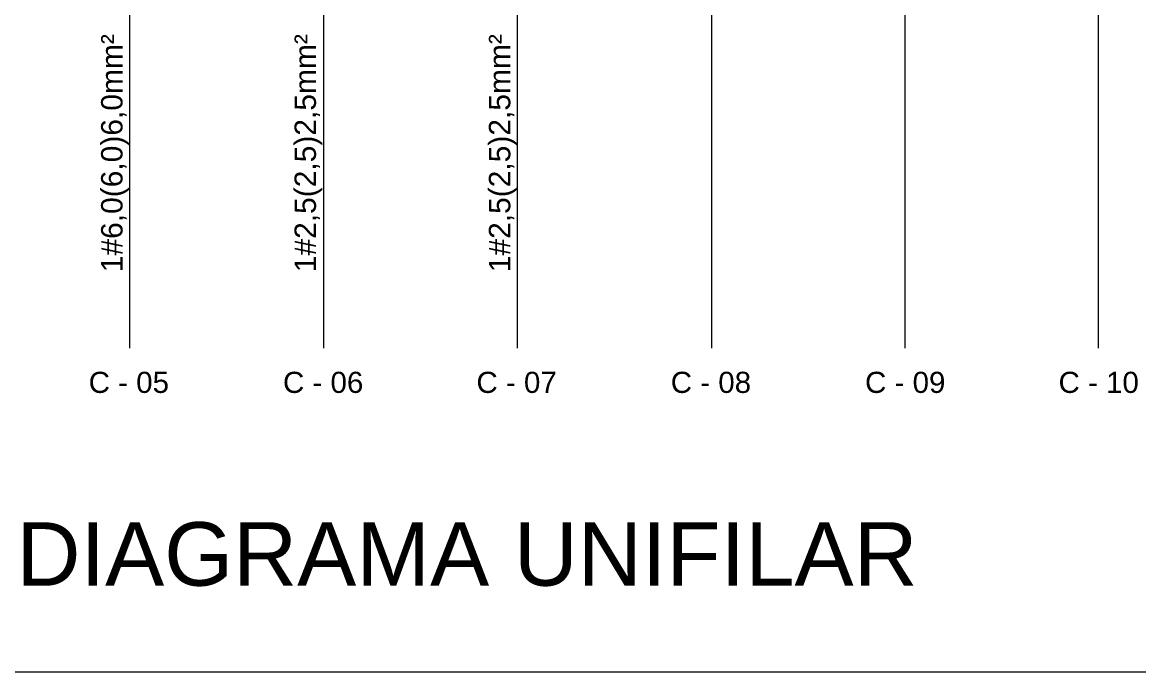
# Model space of a CAD drawing. Header units: millimetres. Extents: x -5 to 184, y -24 to 24.
# Drawn here: x 83.354 to 87.497, y -11.59 to -9.181 of the extents above; entities that cross this region are included whole.
import ezdxf

# ---------------------------------------------------------------- set-up
doc = ezdxf.new("R2010")
doc.units = ezdxf.units.MM
doc.layers.get('0').update_dxf_attribs({"lineweight": 30})
doc.styles.add('Arial0', font='arial.ttf', dxfattribs={"height": 3.14658})

msp = doc.modelspace()

# ---------------------------------------------------------------- linework, layer by layer
at = {"color": 7, "linetype": 'Continuous', "lineweight": 9, "true_color": 0x000007}
for points in [[(83.7522, -10.3894), (83.7522, -8.7189), (83.7522, -8.7189)], [(84.4733, -10.3894), (84.4733, -8.7189), (84.4733, -8.7189)], [(85.1911, -10.3894), (85.1911, -8.7189), (85.1911, -8.7189)], [(85.9123, -10.3894), (85.9123, -8.7189), (85.9123, -8.7189)], [(86.6301, -10.3894), (86.6301, -8.7189), (86.6301, -8.7189)], [(87.3479, -10.3894), (87.3479, -8.7189), (87.3479, -8.7189)]]:
    msp.add_lwpolyline(points, dxfattribs=at)
at = {"color": 5, "linetype": 'Continuous', "lineweight": 9, "true_color": 0x000005}
msp.add_lwpolyline([(81.6417, -11.5902), (88.605, -11.5902), (88.605, -11.5902)], dxfattribs=at)

# ---------------------------------------------------------------- texts
at = {"color": 7, "true_color": 0x000007, "style": 'Arial0'}
for s, p in [('1#6,0(6,0)6,0mm²', (83.7257, -10.1082)), ('1#2,5(2,5)2,5mm²', (84.4435, -10.1082)), ('1#2,5(2,5)2,5mm²', (85.1647, -10.1082))]:
    msp.add_text(s, height=0.079563, rotation=90, dxfattribs=at).set_placement(p)
for s, p in [('C - 05', (83.6, -10.556)), ('C - 06', (84.3211, -10.556)), ('C - 07', (85.039, -10.556)), ('C - 08', (85.7601, -10.556)), ('C - 09', (86.4812, -10.556)), ('C - 10', (87.1991, -10.556))]:
    msp.add_text(s, height=0.07838, dxfattribs=at).set_placement(p)
at = {"color": 251, "true_color": 0x545454, "style": 'Arial0'}
msp.add_text('DIAGRAMA UNIFILAR', height=0.235458, dxfattribs=at).set_placement((83.3321, -11.2712))

doc.saveas('drawing.dxf')
